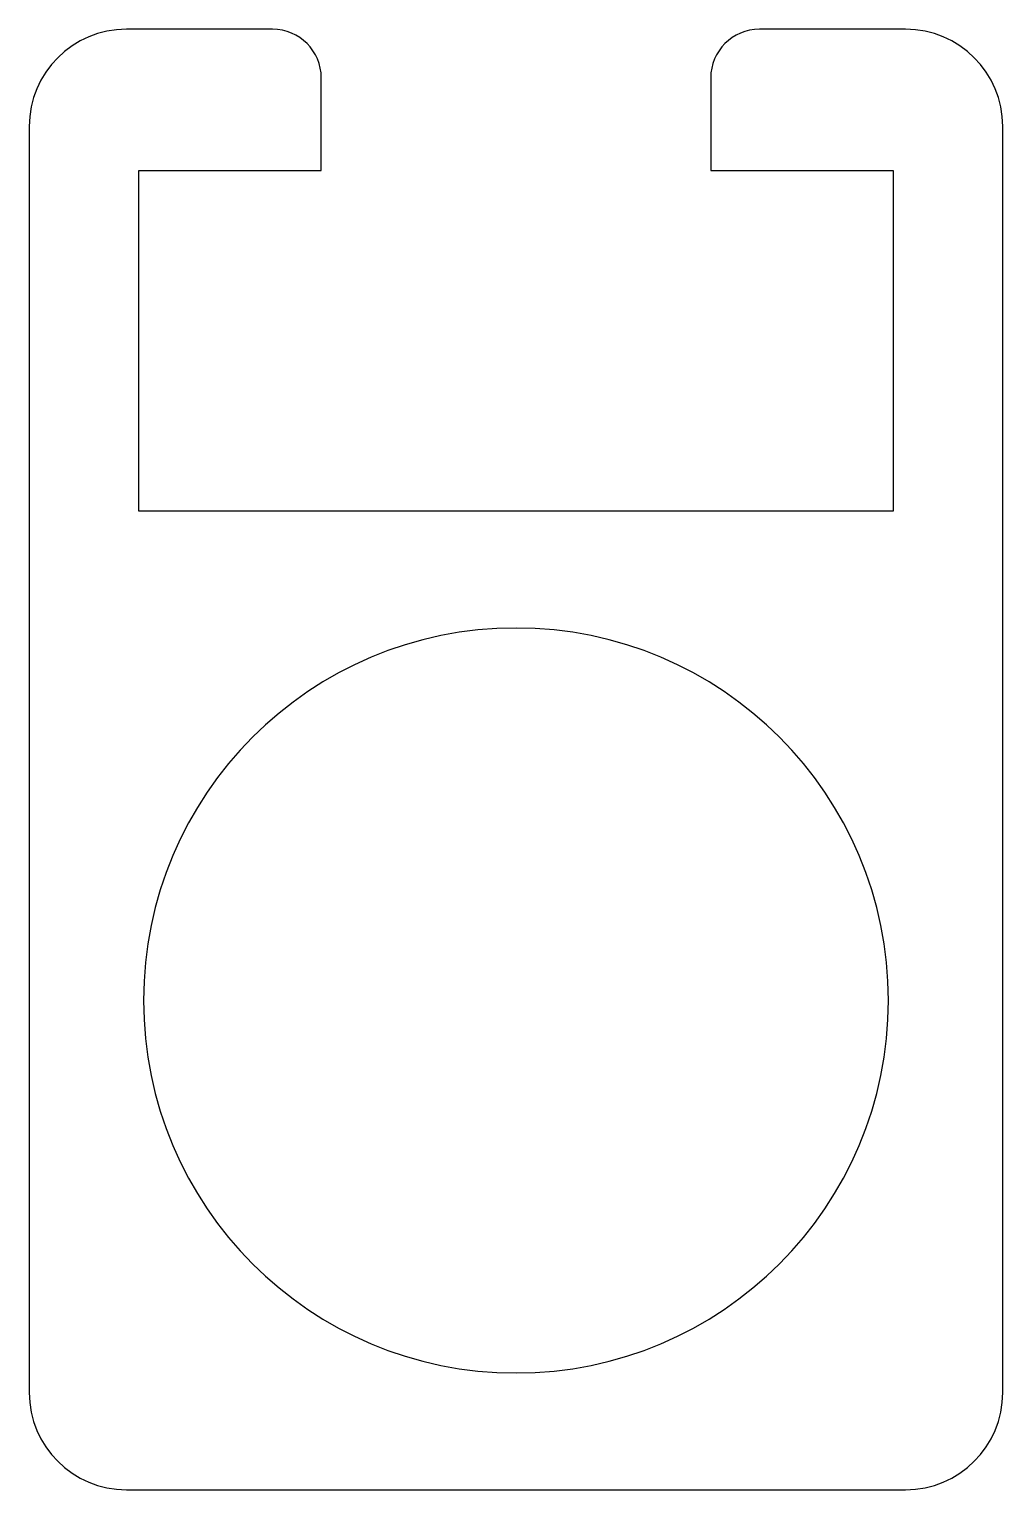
# Model space of a CAD drawing. Extents: x -12.7 to 12.7, y 3.1 to 41.2.
import ezdxf

# ---------------------------------------------------------------- set-up
doc = ezdxf.new("R2010")
doc.units = 0
doc.layers.get('0').update_dxf_attribs({"linetype": 'CONTINUOUS'})

msp = doc.modelspace()

# ---------------------------------------------------------------- linework, layer by layer
for p, q in [((-6.35, 41.22), (-10.16, 41.22)), ((10.16, 41.22), (6.35, 41.22)), ((-5.08, 37.537), (-5.08, 39.95)), ((5.08, 39.95), (5.08, 37.537)), ((-12.7, 38.68), (-12.7, 5.66)), ((12.7, 5.66), (12.7, 38.68)), ((-9.842, 28.647), (-9.842, 37.537)), ((-9.842, 37.537), (-5.08, 37.537)), ((5.08, 37.537), (9.842, 37.537)), ((9.842, 37.537), (9.842, 28.647)), ((9.842, 28.647), (-9.842, 28.647)), ((-10.16, 3.12), (10.16, 3.12))]:
    msp.add_line(p, q)
for centre, radius, start, end in [((-10.16, 38.68), 2.54, 90, 180), ((-6.35, 39.95), 1.27, 0, 90), ((6.35, 39.95), 1.27, 90, 180), ((10.16, 38.68), 2.54, 360, 90), ((0, 15.884), 9.716, 0, 180), ((0, 15.884), 9.716, 180, 0), ((-10.16, 5.66), 2.54, 180, 270), ((10.16, 5.66), 2.54, 270, 0)]:
    msp.add_arc(centre, radius, start, end)

doc.saveas('drawing.dxf')
